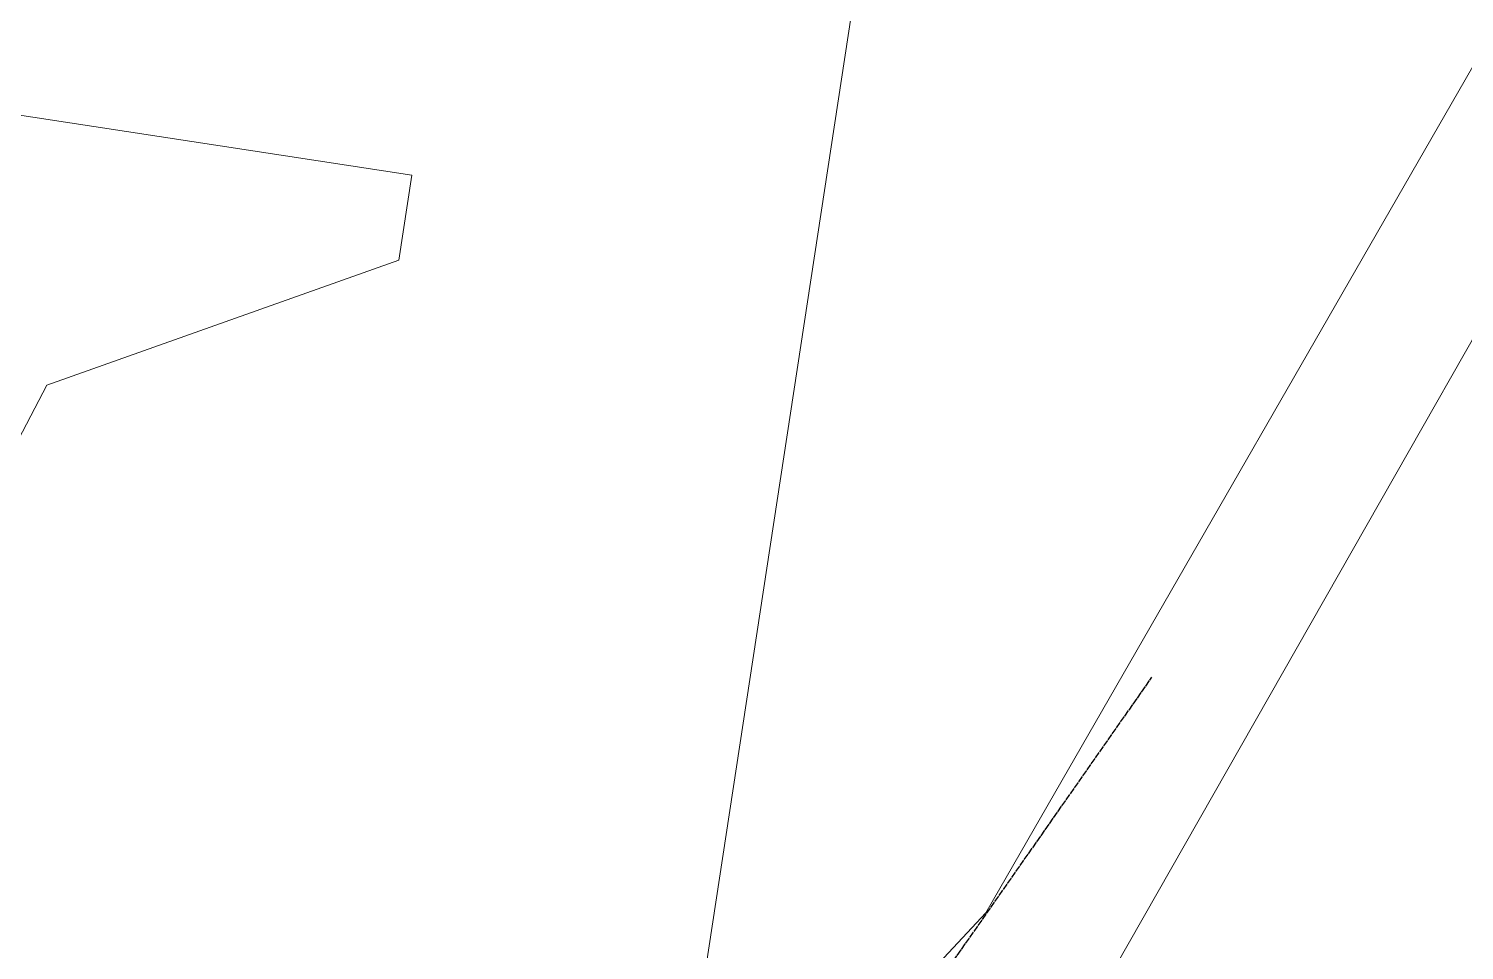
# Model space of a CAD drawing. Header units: metres. Extents: x 268878 to 269469, y 6087458 to 6088814.
# Drawn here: x 269058.4 to 269274.6, y 6088042.2 to 6088180.9 of the extents above; entities that cross this region are included whole.
import ezdxf

# ---------------------------------------------------------------- set-up
doc = ezdxf.new("R2010")
doc.units = ezdxf.units.M
doc.linetypes.add('Cable Exist OH', pattern=[1, 1, 0])
doc.layers.add('Cadastre Land Parcels_SP_EXT', color=9, linetype='Continuous', lineweight=5)
doc.layers.add('Mains_HV_MOD', color=3, linetype='Continuous')
doc.layers.add('Mains_LV_MOD', color=3, linetype='Continuous')

msp = doc.modelspace()

# ---------------------------------------------------------------- linework, layer by layer
at = {"layer": 'Cadastre Land Parcels_SP_EXT', "linetype": 'Continuous'}
for points in [[(269125.79699, 6087981.63202), (269153.76203, 6087996.21503), (269260.44196, 6088694.68004), (269274.02698, 6088783.63196), (269236.32097, 6088789.22898), (269070.19699, 6088813.88703), (269058.71199, 6088739.03202), (269019.81799, 6088485.53799), (268994.06196, 6088317.67298), (268979.61604, 6088223.518), (268973.05496, 6088180.75804), (269116.13004, 6088158.89704), (269114.17303, 6088146.09596), (269061.16799, 6088127.31), (269026.44002, 6088060.87901), (269033.77604, 6088002.89899), (269035.40701, 6087968.54104), (269095.65401, 6087965.912), (269125.79699, 6087981.63202)], [(269396.49097, 6088262.36201), (269405.64497, 6088326.00601), (269387.35703, 6088313.611), (269354.61804, 6088272.47097), (269188.42296, 6087980.65303), (269192.21102, 6087967.12896), (269211.07604, 6087956.69696), (269349.349, 6087934.63103), (269349.349, 6087934.63801), (269354.19396, 6087968.318), (269356.75896, 6087986.14697), (269359.32202, 6088003.96701), (269361.88499, 6088021.78697), (269364.44796, 6088039.60596), (269367.01199, 6088057.42698), (269369.57602, 6088075.25002), (269372.70901, 6088097.03197), (269375.84199, 6088118.81497), (269378.97603, 6088140.59699), (269382.67902, 6088166.33897), (269388.37903, 6088205.96799), (269395.41702, 6088254.90099), (269396.49097, 6088262.36201)], [(269035.40701, 6087968.54104), (269033.77604, 6088002.89899), (269026.44002, 6088060.87901), (269061.16799, 6088127.31), (269114.17303, 6088146.09596), (269116.13004, 6088158.89704), (268973.05496, 6088180.75804), (268960.38003, 6088098.14699), (268941.12502, 6087972.65301), (269035.40701, 6087968.54104)]]:
    msp.add_lwpolyline(points, close=True, dxfattribs=at)
msp.add_lwpolyline([(269260.44196, 6088694.68004), (269153.76203, 6087996.21503), (269154.89702, 6087996.80704), (269162.456, 6088004.90104), (269202.57596, 6088047.867), (269336.82997, 6088281.09903), (269373.80203, 6088329.35497), (269409.14701, 6088353.15902)], dxfattribs=at)
at = {"layer": 'Mains_HV_MOD', "linetype": 'Cable Exist OH'}
msp.add_lwpolyline([(269154.8624, 6087994.27626), (269187.54223, 6088026.11356), (269227.59297, 6088083.32103)], dxfattribs=at)
at = {"layer": 'Mains_LV_MOD', "linetype": 'Cable Exist OH'}
msp.add_lwpolyline([(269154.8624, 6087994.27626), (269187.54223, 6088026.11356), (269227.59297, 6088083.32103)], dxfattribs=at)

doc.saveas('drawing.dxf')
